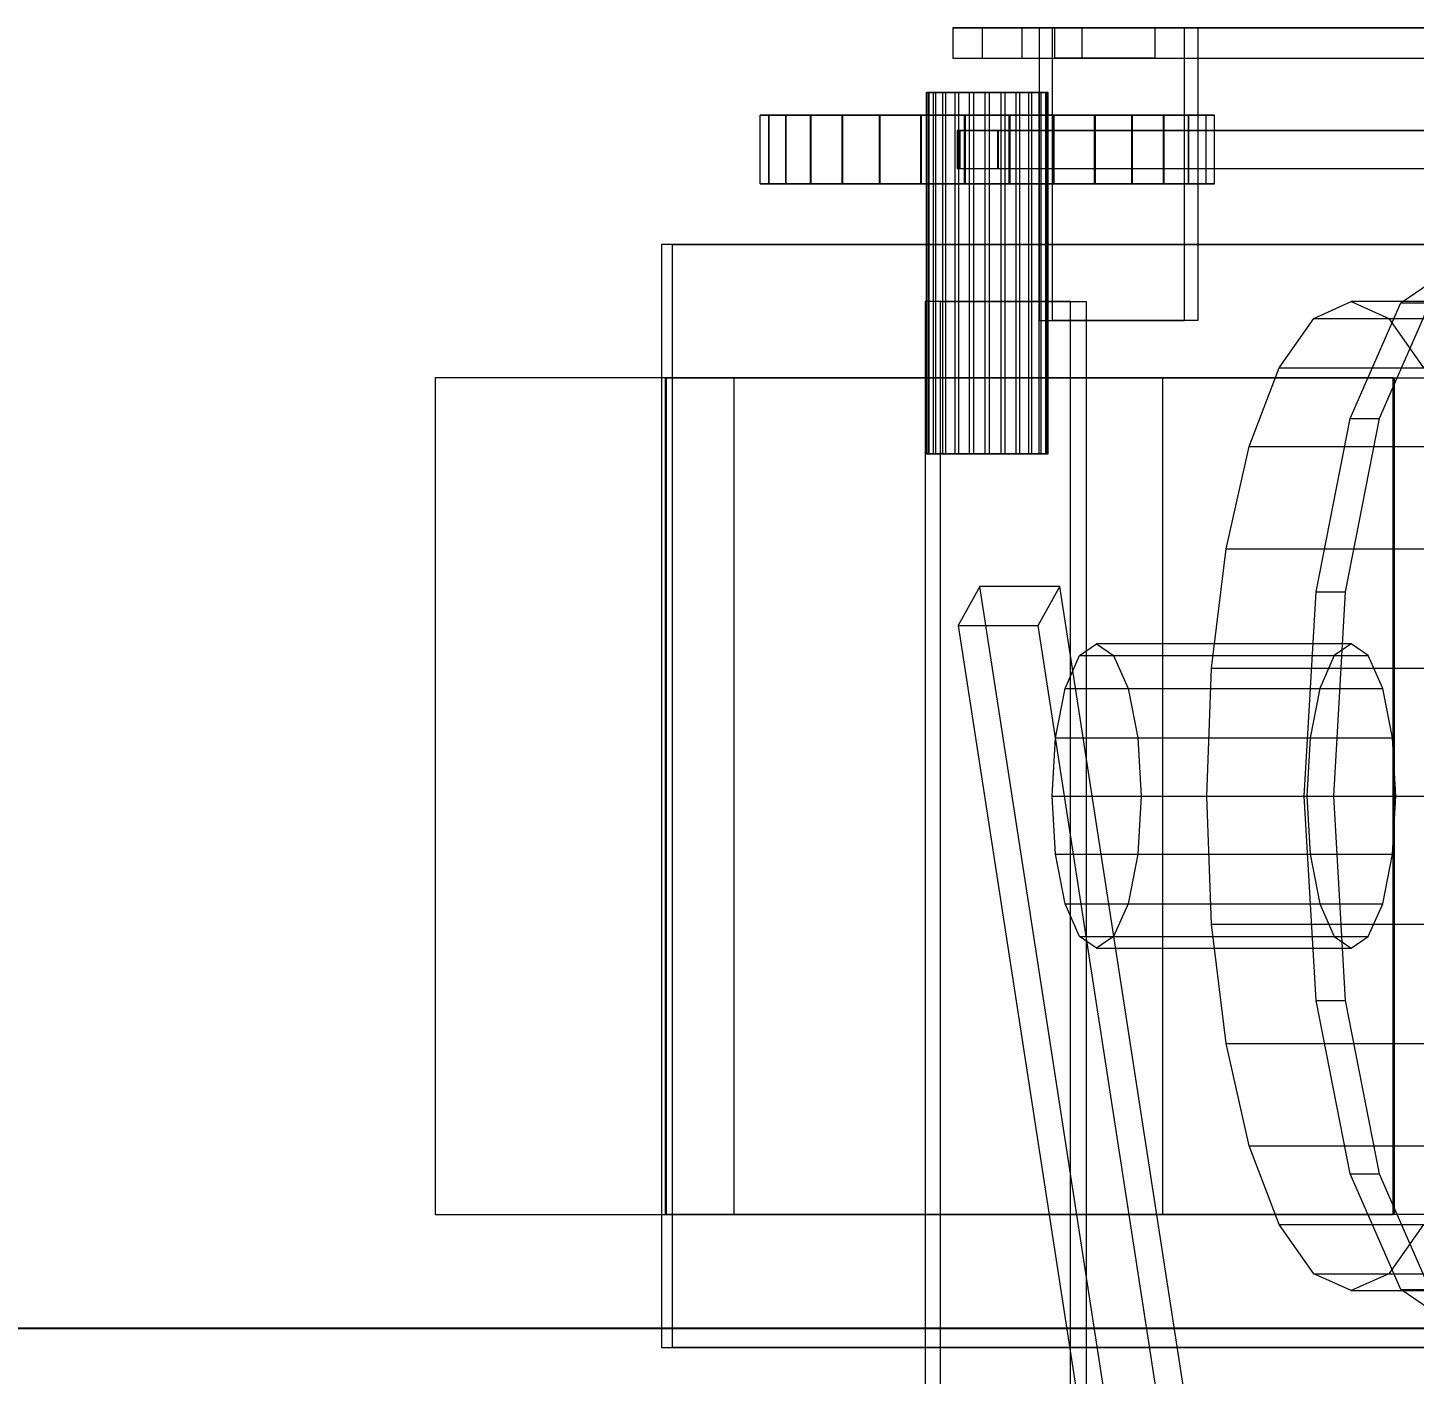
# Model space of a CAD drawing. Header units: millimetres. Extents: x -1970 to 34302, y -65268 to 6837.
# Drawn here: x 24107 to 24471.4, y -17522 to -17168 of the extents above; entities that cross this region are included whole.
import ezdxf

# ---------------------------------------------------------------- set-up
doc = ezdxf.new("R2010")
doc.units = ezdxf.units.MM
doc.layers.add('COTAS_O', color=1, linetype='Continuous', lineweight=0)
doc.layers.add('superior_C02', color=7, linetype='Continuous', lineweight=0)
doc.dimstyles.new('R19_100', dxfattribs={"dimtxt": 250, "dimasz": 150, "dimexe": 150, "dimexo": 80, "dimgap": 100, "dimtad": 1, "dimtih": 1, "dimtoh": 1, "dimdsep": 46, "dimcen": 0.09, "dimadec": 0, "dimazin": 0, "dimtfac": 1, "dimtdec": 4, "dimtofl": 0, "dimtmove": 0, "dimatfit": 3, "dimfxl": 1, "dimtolj": 1, "dimtzin": 0, "dimarcsym": 0})

# ---------------------------------------------------------------- blocks, each defined once
blk = doc.blocks.new('*D31')
at = {"layer": 'COTAS_O', "color": 0, "lineweight": -2, "transparency": 16777216}
for p, q in [((24548.19, -17510), (23778.19, -17510)), ((23928.19, -19330), (23928.19, -17660)), ((24548.19, -19480), (23778.19, -19480))]:
    blk.add_line(p, q, dxfattribs=at)
at = {"layer": 'COTAS_O', "color": 0, "transparency": 16777216}
for points in [[(23903.19, -17660), (23953.19, -17660), (23928.19, -17510)], [(23903.19, -19330), (23953.19, -19330), (23928.19, -19480)]]:
    blk.add_solid(points, dxfattribs=at)
at = {"layer": 'Defpoints', "color": 0, "transparency": 16777216}
for p in [(23928.19, -17510), (24628.19, -17510), (24628.19, -19480)]:
    blk.add_point(p, dxfattribs=at)

msp = doc.modelspace()

# ---------------------------------------------------------------- linework, layer by layer
at = {"layer": 'superior_C02'}
for p, q in [((24368.284, -17168), (24350.102, -17168)), ((24350.102, -17168), (24350.102, -17176)), ((24350.102, -17168), (25349.096, -17168)), ((24376.916, -17168), (24357.789, -17168)), ((24357.789, -17168), (24357.789, -17176)), ((24384.093, -17168), (24357.789, -17168)), ((24368.284, -17176), (24368.284, -17168)), ((25367.278, -17168), (24368.284, -17168)), ((24411.03, -17168), (24372.776, -17168)), ((24372.776, -17168), (24372.776, -17245)), ((24376.284, -17168), (24372.776, -17168)), ((24376.284, -17245), (24376.284, -17168)), ((24376.284, -17168), (24414.537, -17168)), ((24376.916, -17176), (24376.916, -17168)), ((24376.916, -17168), (24403.22, -17168)), ((24384.093, -17176), (24384.093, -17168)), ((24384.093, -17168), (24403.22, -17168)), ((24403.22, -17168), (24403.22, -17176)), ((24411.03, -17245), (24411.03, -17168)), ((24411.03, -17168), (24414.537, -17168)), ((24414.537, -17168), (24414.537, -17245)), ((24350.102, -17176), (24368.284, -17176)), ((24350.102, -17176), (25349.096, -17176)), ((24357.789, -17176), (24376.916, -17176)), ((24357.789, -17176), (24384.093, -17176)), ((24368.284, -17176), (25367.278, -17176)), ((24403.22, -17176), (24376.916, -17176)), ((24403.22, -17176), (24384.093, -17176)), ((24343.604, -17185), (24343.203, -17185)), ((24343.203, -17185), (24343.892, -17185)), ((24343.203, -17280), (24343.203, -17185)), ((24345.067, -17185), (24343.604, -17185)), ((24343.604, -17280), (24343.604, -17185)), ((24343.892, -17185), (24345.624, -17185)), ((24343.892, -17280), (24343.892, -17185)), ((24347.493, -17185), (24345.067, -17185)), ((24345.067, -17280), (24345.067, -17185)), ((24345.624, -17185), (24348.28, -17185)), ((24345.624, -17280), (24345.624, -17185)), ((24350.716, -17185), (24347.493, -17185)), ((24347.493, -17280), (24347.493, -17185)), ((24348.28, -17185), (24351.68, -17185)), ((24348.28, -17280), (24348.28, -17185)), ((24354.517, -17185), (24350.716, -17185)), ((24350.716, -17280), (24350.716, -17185)), ((24351.68, -17185), (24355.592, -17185)), ((24351.68, -17280), (24351.68, -17185)), ((24358.637, -17185), (24354.517, -17185)), ((24354.517, -17280), (24354.517, -17185)), ((24355.592, -17185), (24359.75, -17185)), ((24355.592, -17280), (24355.592, -17185)), ((24362.794, -17185), (24358.637, -17185)), ((24358.637, -17280), (24358.637, -17185)), ((24359.75, -17185), (24363.87, -17185)), ((24359.75, -17280), (24359.75, -17185)), ((24366.707, -17185), (24362.794, -17185)), ((24362.794, -17280), (24362.794, -17185)), ((24363.87, -17185), (24367.671, -17185)), ((24363.87, -17280), (24363.87, -17185)), ((24370.107, -17185), (24366.707, -17185)), ((24366.707, -17280), (24366.707, -17185)), ((24367.671, -17185), (24370.894, -17185)), ((24367.671, -17280), (24367.671, -17185)), ((24372.763, -17185), (24370.107, -17185)), ((24370.107, -17280), (24370.107, -17185)), ((24370.894, -17185), (24373.32, -17185)), ((24370.894, -17280), (24370.894, -17185)), ((24374.495, -17185), (24372.763, -17185)), ((24372.763, -17280), (24372.763, -17185)), ((24373.32, -17185), (24374.783, -17185)), ((24373.32, -17280), (24373.32, -17185)), ((24375.184, -17185), (24374.495, -17185)), ((24374.495, -17185), (24374.495, -17280)), ((24374.783, -17185), (24375.184, -17185)), ((24374.783, -17280), (24374.783, -17185)), ((24375.184, -17280), (24375.184, -17185)), ((24301.741, -17191), (24299.47, -17191)), ((24299.47, -17191), (24299.495, -17191)), ((24299.47, -17209), (24299.47, -17191)), ((24299.495, -17191), (24301.813, -17191)), ((24299.495, -17209), (24299.495, -17191)), ((24306.22, -17191), (24301.741, -17191)), ((24301.741, -17209), (24301.741, -17191)), ((24301.813, -17191), (24306.337, -17191)), ((24301.813, -17209), (24301.813, -17191)), ((24312.734, -17191), (24306.22, -17191)), ((24306.22, -17209), (24306.22, -17191)), ((24306.337, -17191), (24312.892, -17191)), ((24306.337, -17209), (24306.337, -17191)), ((24321.034, -17191), (24312.734, -17191)), ((24312.734, -17209), (24312.734, -17191)), ((24312.892, -17191), (24321.226, -17191)), ((24312.892, -17209), (24312.892, -17191)), ((24330.8, -17191), (24321.034, -17191)), ((24321.034, -17209), (24321.034, -17191)), ((24321.226, -17191), (24331.019, -17191)), ((24321.226, -17209), (24321.226, -17191)), ((24341.657, -17191), (24330.8, -17191)), ((24330.8, -17209), (24330.8, -17191)), ((24331.019, -17191), (24341.895, -17191)), ((24331.019, -17209), (24331.019, -17191)), ((24353.189, -17191), (24341.657, -17191)), ((24341.657, -17209), (24341.657, -17191)), ((24341.895, -17191), (24353.436, -17191)), ((24341.895, -17209), (24341.895, -17191)), ((24364.951, -17191), (24353.189, -17191)), ((24353.189, -17209), (24353.189, -17191)), ((24353.436, -17191), (24365.198, -17191)), ((24353.436, -17209), (24353.436, -17191)), ((24376.492, -17191), (24364.951, -17191)), ((24364.951, -17209), (24364.951, -17191)), ((24365.198, -17191), (24376.729, -17191)), ((24365.198, -17209), (24365.198, -17191)), ((24387.368, -17191), (24376.492, -17191)), ((24376.492, -17209), (24376.492, -17191)), ((24376.729, -17191), (24387.587, -17191)), ((24376.729, -17209), (24376.729, -17191)), ((24397.161, -17191), (24387.368, -17191)), ((24387.368, -17209), (24387.368, -17191)), ((24387.587, -17191), (24397.353, -17191)), ((24387.587, -17209), (24387.587, -17191)), ((24405.495, -17191), (24397.161, -17191)), ((24397.161, -17209), (24397.161, -17191)), ((24397.353, -17191), (24405.653, -17191)), ((24397.353, -17209), (24397.353, -17191)), ((24412.05, -17191), (24405.495, -17191)), ((24405.495, -17209), (24405.495, -17191)), ((24405.653, -17191), (24412.167, -17191)), ((24405.653, -17209), (24405.653, -17191)), ((24416.574, -17191), (24412.05, -17191)), ((24412.05, -17209), (24412.05, -17191)), ((24412.167, -17191), (24416.646, -17191)), ((24412.167, -17209), (24412.167, -17191)), ((24418.892, -17191), (24416.574, -17191)), ((24416.574, -17191), (24416.574, -17209)), ((24416.646, -17191), (24418.917, -17191)), ((24416.646, -17209), (24416.646, -17191)), ((24418.917, -17191), (24418.892, -17191)), ((24418.892, -17209), (24418.892, -17191)), ((24418.917, -17209), (24418.917, -17191)), ((24351.997, -17195), (24351.24, -17195)), ((24351.24, -17195), (24351.24, -17205)), ((24351.24, -17195), (25345.183, -17195)), ((24351.997, -17205), (24351.997, -17195)), ((25345.94, -17195), (24351.997, -17195)), ((24362.14, -17195), (24361.859, -17195)), ((24361.859, -17195), (24361.859, -17205)), ((24361.859, -17195), (25362.723, -17195)), ((24362.14, -17205), (24362.14, -17195)), ((25363.004, -17195), (24362.14, -17195)), ((24351.24, -17205), (24351.997, -17205)), ((24351.24, -17205), (25345.183, -17205)), ((24351.997, -17205), (25345.94, -17205)), ((24361.859, -17205), (24362.14, -17205)), ((24361.859, -17205), (25362.723, -17205)), ((24362.14, -17205), (25363.004, -17205)), ((24299.495, -17209), (24299.47, -17209)), ((24299.47, -17209), (24301.741, -17209)), ((24301.813, -17209), (24299.495, -17209)), ((24301.741, -17209), (24306.22, -17209)), ((24306.337, -17209), (24301.813, -17209)), ((24306.22, -17209), (24312.734, -17209)), ((24312.892, -17209), (24306.337, -17209)), ((24312.734, -17209), (24321.034, -17209)), ((24321.226, -17209), (24312.892, -17209)), ((24321.034, -17209), (24330.8, -17209)), ((24331.019, -17209), (24321.226, -17209)), ((24330.8, -17209), (24341.657, -17209)), ((24341.895, -17209), (24331.019, -17209)), ((24341.657, -17209), (24353.189, -17209)), ((24353.436, -17209), (24341.895, -17209)), ((24353.189, -17209), (24364.951, -17209)), ((24365.198, -17209), (24353.436, -17209)), ((24364.951, -17209), (24376.492, -17209)), ((24376.729, -17209), (24365.198, -17209)), ((24376.492, -17209), (24387.368, -17209)), ((24387.587, -17209), (24376.729, -17209)), ((24387.368, -17209), (24397.161, -17209)), ((24397.353, -17209), (24387.587, -17209)), ((24397.161, -17209), (24405.495, -17209)), ((24405.653, -17209), (24397.353, -17209)), ((24405.495, -17209), (24412.05, -17209)), ((24412.167, -17209), (24405.653, -17209)), ((24412.05, -17209), (24416.574, -17209)), ((24416.646, -17209), (24412.167, -17209)), ((24416.574, -17209), (24418.892, -17209)), ((24418.917, -17209), (24416.646, -17209)), ((24418.892, -17209), (24418.917, -17209)), ((25000.346, -17225), (24273.53, -17225)), ((24273.53, -17225), (24273.53, -17515)), ((24276.453, -17225), (24273.53, -17225)), ((24276.453, -17515), (24276.453, -17225)), ((24276.453, -17225), (25003.269, -17225)), ((24467.814, -17240.287), (24483.517, -17229.6)), ((24381.065, -17240), (24342.812, -17240)), ((24342.812, -17240), (24342.812, -17585)), ((24346.903, -17240), (24342.812, -17240)), ((24346.903, -17585), (24346.903, -17240)), ((24346.903, -17240), (24385.157, -17240)), ((24381.065, -17585), (24381.065, -17240)), ((24381.065, -17240), (24385.157, -17240)), ((24385.157, -17240), (24385.157, -17585)), ((24444.993, -17244.43), (24454.827, -17240)), ((24454.502, -17270.722), (24467.814, -17240.287)), ((24454.827, -17240), (24464.661, -17244.43)), ((24913.869, -17240), (24454.827, -17240)), ((24475.465, -17240.287), (24462.152, -17270.722)), ((24467.814, -17240.287), (24475.465, -17240.287)), ((24372.776, -17245), (24411.03, -17245)), ((24372.776, -17245), (24376.284, -17245)), ((24414.537, -17245), (24376.284, -17245)), ((24414.537, -17245), (24411.03, -17245)), ((24435.83, -17257.417), (24444.993, -17244.43)), ((24444.993, -17244.43), (24904.035, -17244.43)), ((24464.661, -17244.43), (24473.824, -17257.417)), ((24464.661, -17244.43), (24923.703, -17244.43)), ((24427.961, -17278.076), (24435.83, -17257.417)), ((24435.83, -17257.417), (24894.872, -17257.417)), ((24405.305, -17260), (24214.037, -17260)), ((24214.037, -17260), (24214.037, -17480)), ((24274.829, -17260), (24214.037, -17260)), ((24465.804, -17260), (24274.536, -17260)), ((24274.536, -17260), (24274.536, -17480)), ((24292.657, -17260), (24274.536, -17260)), ((24274.829, -17480), (24274.829, -17260)), ((24274.829, -17260), (24466.096, -17260)), ((24292.657, -17480), (24292.657, -17260)), ((24292.657, -17260), (24483.924, -17260)), ((24405.305, -17480), (24405.305, -17260)), ((24405.305, -17260), (24466.096, -17260)), ((24465.804, -17480), (24465.804, -17260)), ((24465.804, -17260), (24483.924, -17260)), ((24466.096, -17260), (24466.096, -17480)), ((24445.607, -17316.271), (24454.502, -17270.722)), ((24462.152, -17270.722), (24453.257, -17316.271)), ((24454.502, -17270.722), (24462.152, -17270.722)), ((24343.892, -17280), (24343.203, -17280)), ((24343.203, -17280), (24343.604, -17280)), ((24343.604, -17280), (24345.067, -17280)), ((24345.624, -17280), (24343.892, -17280)), ((24345.067, -17280), (24347.493, -17280)), ((24348.28, -17280), (24345.624, -17280)), ((24347.493, -17280), (24350.716, -17280)), ((24351.68, -17280), (24348.28, -17280)), ((24350.716, -17280), (24354.517, -17280)), ((24355.592, -17280), (24351.68, -17280)), ((24354.517, -17280), (24358.637, -17280)), ((24359.75, -17280), (24355.592, -17280)), ((24358.637, -17280), (24362.794, -17280)), ((24363.87, -17280), (24359.75, -17280)), ((24362.794, -17280), (24366.707, -17280)), ((24367.671, -17280), (24363.87, -17280)), ((24366.707, -17280), (24370.107, -17280)), ((24370.894, -17280), (24367.671, -17280)), ((24370.107, -17280), (24372.763, -17280)), ((24373.32, -17280), (24370.894, -17280)), ((24372.763, -17280), (24374.495, -17280)), ((24374.783, -17280), (24373.32, -17280)), ((24374.495, -17280), (24375.184, -17280)), ((24375.184, -17280), (24374.783, -17280)), ((24421.923, -17305), (24427.961, -17278.076)), ((24427.961, -17278.076), (24887.003, -17278.076)), ((24418.127, -17336.354), (24421.923, -17305)), ((24421.923, -17305), (24880.965, -17305)), ((24357.184, -17314.864), (24351.498, -17325.136)), ((24378.224, -17314.864), (24357.184, -17314.864)), ((24395.763, -17564.864), (24357.184, -17314.864)), ((24372.538, -17325.136), (24378.224, -17314.864)), ((24416.803, -17564.864), (24378.224, -17314.864)), ((24442.483, -17370), (24445.607, -17316.271)), ((24445.607, -17316.271), (24453.257, -17316.271)), ((24453.257, -17316.271), (24450.134, -17370)), ((24351.498, -17325.136), (24372.538, -17325.136)), ((24351.498, -17325.136), (24390.077, -17575.136)), ((24411.117, -17575.136), (24372.538, -17325.136)), ((24383.41, -17333.045), (24387.884, -17330)), ((24387.884, -17330), (24392.357, -17333.045)), ((24454.827, -17330), (24387.884, -17330)), ((24454.827, -17330), (24450.353, -17333.045)), ((24459.301, -17333.045), (24454.827, -17330)), ((24379.617, -17341.716), (24383.41, -17333.045)), ((24383.41, -17333.045), (24450.353, -17333.045)), ((24392.357, -17333.045), (24396.15, -17341.716)), ((24392.357, -17333.045), (24459.301, -17333.045)), ((24450.353, -17333.045), (24446.561, -17341.716)), ((24463.094, -17341.716), (24459.301, -17333.045)), ((24416.833, -17370), (24418.127, -17336.354)), ((24418.127, -17336.354), (24877.169, -17336.354)), ((24377.083, -17354.693), (24379.617, -17341.716)), ((24379.617, -17341.716), (24446.561, -17341.716)), ((24396.15, -17341.716), (24398.684, -17354.693)), ((24396.15, -17341.716), (24463.094, -17341.716)), ((24446.561, -17341.716), (24444.026, -17354.693)), ((24465.628, -17354.693), (24463.094, -17341.716)), ((24376.193, -17370), (24377.083, -17354.693)), ((24377.083, -17354.693), (24444.026, -17354.693)), ((24398.684, -17354.693), (24399.574, -17370)), ((24398.684, -17354.693), (24465.628, -17354.693)), ((24444.026, -17354.693), (24443.137, -17370)), ((24466.518, -17370), (24465.628, -17354.693)), ((24377.083, -17385.307), (24376.193, -17370)), ((24376.193, -17370), (24443.137, -17370)), ((24399.574, -17370), (24398.684, -17385.307)), ((24399.574, -17370), (24466.518, -17370)), ((24418.127, -17403.646), (24416.833, -17370)), ((24416.833, -17370), (24875.874, -17370)), ((24445.607, -17423.729), (24442.483, -17370)), ((24442.483, -17370), (24450.134, -17370)), ((24443.137, -17370), (24444.026, -17385.307)), ((24450.134, -17370), (24453.257, -17423.729)), ((24465.628, -17385.307), (24466.518, -17370)), ((24379.617, -17398.284), (24377.083, -17385.307)), ((24377.083, -17385.307), (24444.026, -17385.307)), ((24398.684, -17385.307), (24396.15, -17398.284)), ((24398.684, -17385.307), (24465.628, -17385.307)), ((24444.026, -17385.307), (24446.561, -17398.284)), ((24463.094, -17398.284), (24465.628, -17385.307)), ((24383.41, -17406.955), (24379.617, -17398.284)), ((24379.617, -17398.284), (24446.561, -17398.284)), ((24396.15, -17398.284), (24392.357, -17406.955)), ((24396.15, -17398.284), (24463.094, -17398.284)), ((24446.561, -17398.284), (24450.353, -17406.955)), ((24459.301, -17406.955), (24463.094, -17398.284)), ((24421.923, -17435), (24418.127, -17403.646)), ((24418.127, -17403.646), (24877.169, -17403.646)), ((24387.884, -17410), (24383.41, -17406.955)), ((24383.41, -17406.955), (24450.353, -17406.955)), ((24392.357, -17406.955), (24387.884, -17410)), ((24392.357, -17406.955), (24459.301, -17406.955)), ((24450.353, -17406.955), (24454.827, -17410)), ((24454.827, -17410), (24459.301, -17406.955)), ((24387.884, -17410), (24454.827, -17410)), ((24454.502, -17469.278), (24445.607, -17423.729)), ((24445.607, -17423.729), (24453.257, -17423.729)), ((24453.257, -17423.729), (24462.152, -17469.278)), ((24427.961, -17461.924), (24421.923, -17435)), ((24421.923, -17435), (24880.965, -17435)), ((24435.83, -17482.583), (24427.961, -17461.924)), ((24427.961, -17461.924), (24887.003, -17461.924)), ((24467.814, -17499.713), (24454.502, -17469.278)), ((24454.502, -17469.278), (24462.152, -17469.278)), ((24462.152, -17469.278), (24475.465, -17499.713)), ((24214.037, -17480), (24405.305, -17480)), ((24214.037, -17480), (24274.829, -17480)), ((24274.536, -17480), (24465.804, -17480)), ((24274.536, -17480), (24292.657, -17480)), ((24466.096, -17480), (24274.829, -17480)), ((24483.924, -17480), (24292.657, -17480)), ((24466.096, -17480), (24405.305, -17480)), ((24483.924, -17480), (24465.804, -17480)), ((24444.993, -17495.57), (24435.83, -17482.583)), ((24435.83, -17482.583), (24894.872, -17482.583)), ((24473.824, -17482.583), (24464.661, -17495.57)), ((24454.827, -17500), (24444.993, -17495.57)), ((24444.993, -17495.57), (24904.035, -17495.57)), ((24464.661, -17495.57), (24454.827, -17500)), ((24464.661, -17495.57), (24923.703, -17495.57)), ((24454.827, -17500), (24913.869, -17500)), ((24483.517, -17510.4), (24467.814, -17499.713)), ((24467.814, -17499.713), (24475.465, -17499.713)), ((24273.53, -17515), (25000.346, -17515)), ((24273.53, -17515), (24276.453, -17515)), ((25003.269, -17515), (24276.453, -17515))]:
    msp.add_line(p, q, dxfattribs=at)

# ---------------------------------------------------------------- dimensions: what is measured, and where the dimension line sits
at = {"layer": 'COTAS_O'}
dim = msp.add_aligned_dim(p1=(24628.187, -19480), p2=(24628.187, -17510), distance=700, text='<> O', dimstyle='R19_100', dxfattribs=at)
dim.commit()
dim.dimension.update_dxf_attribs({"geometry": '*D31', "text_midpoint": (23928.187, -18495)})

doc.saveas('drawing.dxf')
